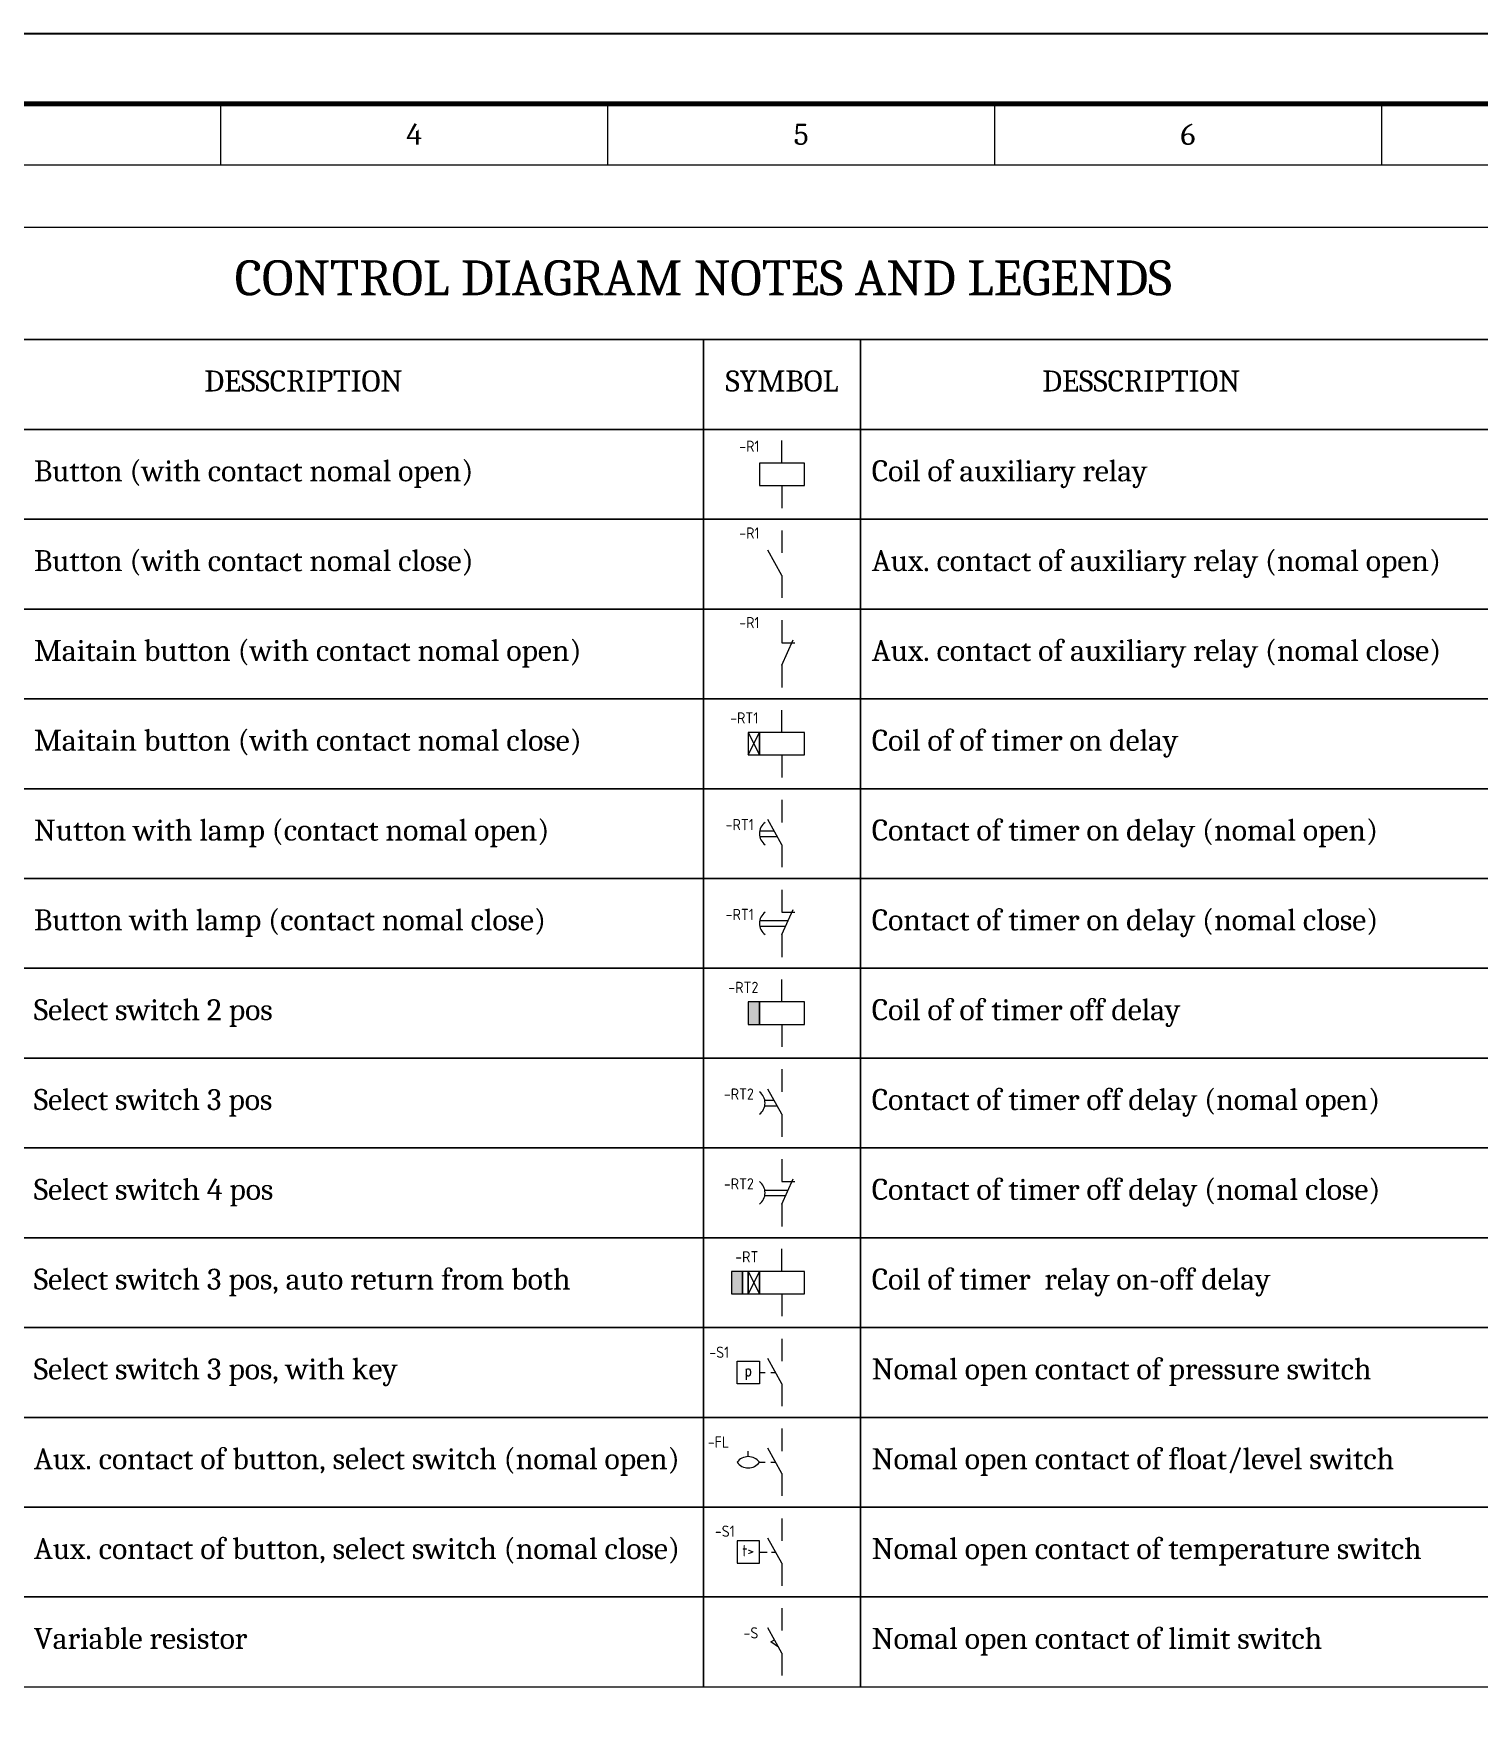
# Model space of a CAD drawing. Header units: millimetres. Extents: x -116965 to 323937, y 291661 to 566926.
# Drawn here: x -72935 to -70053, y 302733 to 306088 of the extents above; entities that cross this region are included whole.
import ezdxf
from ezdxf.enums import TextEntityAlignment as Align

# ---------------------------------------------------------------- set-up
doc = ezdxf.new("R2010")
doc.units = ezdxf.units.MM
doc.layers.get('0').update_dxf_attribs({"lineweight": 18})
for name, color, linetype, lineweight in [('MISC', 7, 'Continuous', 13), ('SYMS', 7, 'Continuous', 13), ('TAGS', 150, 'Continuous', 13)]:
    doc.layers.add(name, color=color, linetype=linetype, lineweight=lineweight)
doc.styles.add('hwBorder', font='Cambria.ttf')
doc.styles.add('hwTech', font='Cambria.ttf')
doc.styles.add('PIN', font='simplex', dxfattribs={"width": 0.75})
doc.styles.add('WD_IEC', font='ISOCP2.shx', dxfattribs={"width": 0.9})

# ---------------------------------------------------------------- blocks, each defined once
blk = doc.blocks.new('*U1980')
at = {"color": 5}
for p, q in [((92.7, 198.62), (92.7, 194.28)), ((120.27, 198.62), (120.27, 194.28)), ((147.84, 198.62), (147.84, 194.28)), ((175.41, 198.62), (175.41, 194.28))]:
    blk.add_line(p, q, dxfattribs=at)
at = {"color": 5, "const_width": 0.35}
blk.add_lwpolyline([(10, 198.62), (285.68, 198.62), (285.68, 5), (10, 5)], close=True, dxfattribs=at)
at = {"color": 5}
blk.add_lwpolyline([(14.34, 194.28), (281.34, 194.28), (281.34, 9.34), (14.34, 9.34)], close=True, dxfattribs=at)
at = {"layer": 'Defpoints', "color": 4}
blk.add_lwpolyline([(0, 203.62), (290.68, 203.62), (290.68, 0), (0, 0)], close=True, dxfattribs=at)
at = {"color": 253, "style": 'hwBorder'}
for s, p in [('4', (106.49, 196.45)), ('5', (134.06, 196.45)), ('6', (161.62, 196.45))]:
    blk.add_text(s, height=1.5, dxfattribs=at).set_placement(p, align=Align.MIDDLE_CENTER)
at = {"color": 6, "style": 'hwBorder', "flags": 8}
for tag, p in [("DWG'SNAME", (266.34, 59)), ("DWG'SCODE2", (266.34, 51.05))]:
    blk.add_attdef(tag, text='', height=1.5, dxfattribs=at).set_placement(p, align=Align.MIDDLE_CENTER)
at = {"color": 253, "style": 'hwBorder', "flags": 8}
for tag, p in [('REV_MODIFY0', (264.34, 44.1)), ('REV_DATE0', (277.34, 44.1)), ('REV_0', (253.34, 43.79)), ('REV_1', (253.34, 40.48)), ('REV_MODIFY1', (264.34, 40.79)), ('REV_DATE1', (277.34, 40.79)), ('REV_2', (253.34, 37.17)), ('REV_MODIFY2', (264.34, 37.48)), ('REV_DATE2', (277.34, 37.48)), ('REV_3', (253.34, 33.86)), ('REV_MODIFY3', (264.34, 34.17)), ('REV_DATE3', (277.34, 34.17)), ('REV_MODIFY4', (264.34, 30.86)), ('REV_DATE4', (277.34, 30.86)), ('REV_4', (253.34, 30.55))]:
    blk.add_attdef(tag, text='', height=1, dxfattribs=at).set_placement(p, align=Align.MIDDLE_CENTER)
at = {"color": 6, "style": 'hwBorder', "flags": 8}
for tag, p in [('TOLERANCE', (261.54, 27.22)), ('PAGE', (259.34, 15.3))]:
    blk.add_attdef(tag, text='', height=1.5, dxfattribs=at).set_placement(p, align=Align.MIDDLE_LEFT)
blk = doc.blocks.new('VCR1')
for p, q in [((0, 2.5), (0, 7.5)), ((0, -2.5), (0, -7.5))]:
    blk.add_line(p, q)
blk.add_lwpolyline([(-5, 2.5), (-5, -2.5), (5, -2.5), (5, 2.5)], close=True)
at = {"style": 'WD_IEC'}
for tag, p in [('INST', (-5.25, 11.5)), ('TAG1', (-5, 5)), ('LOC', (-5.25, 8)), ('DESC2', (-5, -7.5)), ('DESC3', (-5, -12.5))]:
    blk.add_attdef(tag, text='', height=2.5, dxfattribs=at).set_placement(p, align=Align.RIGHT)
at = {"style": 'WD_IEC', "flags": 1}
for tag, p, height in [('X2TERM01', (0, 7.5), 0.32), ('X4LINK', (-5, 0), 0.32), ('X1LINK', (5, 0), 0.32), ('ASSYCODE', (1, -4), 1), ('X8TERM02', (0, -7.5), 0.32), ('FAMILY', (1, -5.5), 1), ('CATDESC', (1, -7), 1)]:
    blk.add_attdef(tag, p, '', height=height, dxfattribs=at)
at = {"style": 'WD_IEC'}
for tag, height, p in [('TERM01', 2, (-1, 7.5)), ('DESC1', 2.5, (5, -6.62))]:
    blk.add_attdef(tag, text='', height=height, rotation=90, dxfattribs=at).set_placement(p, align=Align.RIGHT)
at = {"style": 'WD_IEC', "flags": 9}
for tag, p in [('MFG', (-6, 1)), ('CAT', (-6, -1.5))]:
    blk.add_attdef(tag, text='', height=1.5, dxfattribs=at).set_placement(p, align=Align.RIGHT)
at = {"style": 'WD_IEC'}
blk.add_attdef('TERM02', (-1, -7.5), '', height=2, rotation=90, dxfattribs=at)
at = {"lineweight": 9, "style": 'WD_IEC'}
for tag, p in [('NO', (-5.5, -16.5)), ('NC', (-5.5, -20))]:
    blk.add_attdef(tag, text='', height=2.5, dxfattribs=at).set_placement(p, align=Align.TOP_RIGHT)
for tag, p in [('XREFNO', (-4, -16.5)), ('XREFNC', (-4, -20))]:
    blk.add_attdef(tag, text='', height=2.5, dxfattribs=at).set_placement(p, align=Align.TOP_LEFT)
blk = doc.blocks.new('VCR21')
for p, q in [((0, 7.5), (0, 2.5)), ((0, -2.5), (-3.12, 3.12)), ((0, -2.5), (0, -7.5))]:
    blk.add_line(p, q)
at = {"style": 'WD_IEC'}
for tag, p in [('INST', (-5, 15)), ('LOC', (-5, 11.25)), ('TAG2', (-5, 7.5)), ('XREF', (-5, 2.5)), ('DESC2', (-5.25, -9.75)), ('DESC3', (-5.25, -12.75))]:
    blk.add_attdef(tag, text='', height=2.5, dxfattribs=at).set_placement(p, align=Align.RIGHT)
at = {"style": 'WD_IEC', "flags": 1}
for tag, p, height in [('X2TERM01', (0, 7.5), 0.32), ('X4LINK', (-2.75, 0), 0.32), ('X1LINK', (-0.5, 0), 0.32), ('CONTACT', (4, -3.5), 1), ('X8TERM02', (0, -7.5), 0.32), ('FAMILY', (4, -5), 1), ('COMMON', (5.25, -4.75), 1)]:
    blk.add_attdef(tag, p, '', height=height, dxfattribs=at)
at = {"style": 'WD_IEC'}
for tag, height, p in [('TERM01', 2, (-1, 7.5)), ('DESC1', 2.5, (5, -4.12))]:
    blk.add_attdef(tag, text='', height=height, rotation=90, dxfattribs=at).set_placement(p, align=Align.RIGHT)
blk.add_attdef('TERM02', (-1, -7.5), '', height=2, rotation=90, dxfattribs=at)
blk = doc.blocks.new('VCR22')
for p, q in [((0, 7.5), (0, 2.5)), ((0, -2.5), (2.5, 3.12)), ((0, 2.5), (2.87, 2.5)), ((0, -2.5), (0, -7.5))]:
    blk.add_line(p, q)
at = {"style": 'WD_IEC'}
for tag, p in [('INST', (-5, 15)), ('LOC', (-5, 11.25)), ('TAG2', (-5, 7.5)), ('XREF', (-5, 2.5)), ('DESC2', (-5.25, -9.75)), ('DESC3', (-5.25, -12.75))]:
    blk.add_attdef(tag, text='', height=2.5, dxfattribs=at).set_placement(p, align=Align.RIGHT)
at = {"style": 'WD_IEC', "flags": 1}
for tag, p, height in [('X2TERM01', (0, 7.5), 0.32), ('X4LINK', (-0.55, 0), 0.32), ('X1LINK', (1.92, 0), 0.32), ('CONTACT', (5, -2.5), 1), ('X8TERM02', (0, -7.5), 0.32), ('COMMON', (5, -5), 1), ('FAMILY', (5, -7.5), 1)]:
    blk.add_attdef(tag, p, '', height=height, dxfattribs=at)
at = {"style": 'WD_IEC'}
for tag, height, p in [('TERM01', 2, (-1, 7.5)), ('DESC1', 2.5, (5, -4.12))]:
    blk.add_attdef(tag, text='', height=height, rotation=90, dxfattribs=at).set_placement(p, align=Align.RIGHT)
blk.add_attdef('TERM02', (-1, -7.5), '', height=2, rotation=90, dxfattribs=at)
blk = doc.blocks.new('VTD1N')
for p, q in [((0, 2.5), (0, 7.5)), ((-7.5, -2.5), (-5, 2.5)), ((-7.5, 2.5), (-5, -2.5)), ((0, -2.5), (0, -7.5))]:
    blk.add_line(p, q)
for points in [[(-7.5, 2.5), (-7.5, -2.5), (-5, -2.5), (-5, 2.5)], [(-5, 2.5), (-5, -2.5), (5, -2.5), (5, 2.5)]]:
    blk.add_lwpolyline(points, close=True)
at = {"style": 'WD_IEC'}
for tag, p in [('INST', (-5.25, 10.5)), ('LOC', (-5.25, 7.5)), ('TAG1', (-5.25, 4.5)), ('DESC2', (-5.25, -9.85)), ('DESC1', (-5.25, -6.85)), ('DESC3', (-5.25, -12.85))]:
    blk.add_attdef(tag, text='', height=2.5, dxfattribs=at).set_placement(p, align=Align.RIGHT)
at = {"style": 'WD_IEC', "flags": 1}
for tag, p, height in [('X2TERM01', (0, 7.5), 0.32), ('X4LINK', (-7.5, 0), 0.32), ('ASSYCODE', (1, -4), 1), ('X8TERM02', (0, -7.5), 0.32), ('FAMILY', (1, -5.5), 1), ('CATDESC', (1, -7), 1)]:
    blk.add_attdef(tag, p, '', height=height, dxfattribs=at)
at = {"style": 'WD_IEC'}
blk.add_attdef('TERM01', text='', height=2, rotation=90, dxfattribs=at).set_placement((-1, 7.5), align=Align.RIGHT)
blk.add_attdef('RATING1', text='', height=2.5, dxfattribs=at).set_placement((6.5, 2.5), align=Align.MIDDLE_LEFT)
at = {"style": 'WD_IEC', "flags": 9}
for tag, p in [('MFG', (-8.5, 1)), ('CAT', (-8.5, -1.5))]:
    blk.add_attdef(tag, text='', height=1.5, dxfattribs=at).set_placement(p, align=Align.RIGHT)
at = {"style": 'WD_IEC'}
blk.add_attdef('TERM02', (-1, -7.5), '', height=2, rotation=90, dxfattribs=at)
at = {"style": 'WD_IEC', "width": 0.9, "flags": 1}
blk.add_attdef('X1LINK', (5, 0), '', height=0.32, dxfattribs=at)
at = {"lineweight": 9, "style": 'WD_IEC'}
for tag, p in [('NO', (-5.5, -16.5)), ('NC', (-5.5, -19.5))]:
    blk.add_attdef(tag, text='', height=2.5, dxfattribs=at).set_placement(p, align=Align.TOP_RIGHT)
for tag, p in [('XREFNO', (-4, -16.5)), ('XREFNC', (-4, -19.5))]:
    blk.add_attdef(tag, text='', height=2.5, dxfattribs=at).set_placement(p, align=Align.TOP_LEFT)
blk = doc.blocks.new('VTD1F')
for p, q in [((0, 2.5), (0, 7.5)), ((0, -2.5), (0, -7.5))]:
    blk.add_line(p, q)
for points in [[(-7.5, 2.5), (-7.5, -2.5), (-5, -2.5), (-5, 2.5)], [(-5, 2.5), (-5, -2.5), (5, -2.5), (5, 2.5)]]:
    blk.add_lwpolyline(points, close=True)
blk.add_solid([(-7.5, 2.5), (-7.5, -2.5), (-5, 2.5), (-5, -2.5)])
at = {"style": 'WD_IEC'}
for tag, p in [('INST', (-5.25, 10.5)), ('LOC', (-5.25, 7.5)), ('TAG1', (-5.25, 4.5)), ('DESC2', (-5.25, -9.85)), ('DESC1', (-5.25, -6.85)), ('DESC3', (-5.25, -12.85))]:
    blk.add_attdef(tag, text='', height=2.5, dxfattribs=at).set_placement(p, align=Align.RIGHT)
at = {"style": 'WD_IEC', "flags": 1}
for tag, p, height in [('X2TERM01', (0, 7.5), 0.32), ('X4LINK', (-7.5, 0), 0.32), ('ASSYCODE', (1, -4), 1), ('X8TERM02', (0, -7.5), 0.32), ('FAMILY', (1, -5.5), 1), ('CATDESC', (1, -7), 1)]:
    blk.add_attdef(tag, p, '', height=height, dxfattribs=at)
at = {"style": 'WD_IEC'}
blk.add_attdef('TERM01', text='', height=2, rotation=90, dxfattribs=at).set_placement((-1, 7.5), align=Align.RIGHT)
blk.add_attdef('RATING1', text='', height=2.5, dxfattribs=at).set_placement((6.5, 2.5), align=Align.MIDDLE_LEFT)
at = {"style": 'WD_IEC', "flags": 9}
for tag, p in [('MFG', (-8.5, 1)), ('CAT', (-8.5, -1.5))]:
    blk.add_attdef(tag, text='', height=1.5, dxfattribs=at).set_placement(p, align=Align.RIGHT)
at = {"style": 'WD_IEC'}
blk.add_attdef('TERM02', (-1, -7.5), '', height=2, rotation=90, dxfattribs=at)
at = {"style": 'WD_IEC', "width": 0.9, "flags": 1}
blk.add_attdef('X1LINK', (5, 0), '', height=0.32, dxfattribs=at)
at = {"lineweight": 9, "style": 'WD_IEC'}
for tag, p in [('NO', (-5.5, -16.5)), ('NC', (-5.5, -19.5))]:
    blk.add_attdef(tag, text='', height=2.5, dxfattribs=at).set_placement(p, align=Align.TOP_RIGHT)
for tag, p in [('XREFNO', (-4, -16.5)), ('XREFNC', (-4, -19.5))]:
    blk.add_attdef(tag, text='', height=2.5, dxfattribs=at).set_placement(p, align=Align.TOP_LEFT)
blk = doc.blocks.new('VCR1OOD')
for p, q in [((0, 2.5), (0, 7.5)), ((-7.5, 2.5), (-5, -2.5)), ((-5, 2.5), (-7.5, -2.5)), ((0, -2.5), (0, -7.5))]:
    blk.add_line(p, q)
for points in [[(-11.25, 2.5), (-11.25, -2.5), (-8.75, -2.5), (-8.75, 2.5)], [(-8.75, 2.5), (-8.75, -2.5), (-7.5, -2.5), (-7.5, 2.5)], [(-7.5, 2.5), (-7.5, -2.5), (-5, -2.5), (-5, 2.5)], [(-5, 2.5), (-5, -2.5), (5, -2.5), (5, 2.5)]]:
    blk.add_lwpolyline(points, close=True)
blk.add_solid([(-11.25, 2.5), (-11.25, -2.5), (-8.75, 2.5), (-8.75, -2.5)])
at = {"style": 'WD_IEC'}
for tag, p in [('INST', (-5.25, 11.5)), ('LOC', (-5.25, 8)), ('TAG1', (-5.25, 4.5)), ('DESC1', (-5.25, -6.85)), ('DESC2', (-5.25, -10.35)), ('DESC3', (-5.25, -13.85))]:
    blk.add_attdef(tag, text='', height=2.5, dxfattribs=at).set_placement(p, align=Align.RIGHT)
at = {"style": 'WD_IEC', "flags": 1}
for tag, p, height in [('X2TERM01', (0, 7.5), 0.32), ('ASSYCODE', (1, -4), 1), ('X8TERM02', (0, -7.5), 0.32), ('FAMILY', (1, -5.5), 1), ('CATDESC', (1, -7), 1), ('WDBLKNAM', (6.84, -6.9), 0.32)]:
    blk.add_attdef(tag, p, '', height=height, dxfattribs=at)
at = {"style": 'WD_IEC'}
blk.add_attdef('TERM01', text='', height=2, rotation=90, dxfattribs=at).set_placement((-1, 7.5), align=Align.RIGHT)
at = {"style": 'WD_IEC', "flags": 9}
for tag, p in [('MFG', (-12.25, 1)), ('CAT', (-12.25, -1.5))]:
    blk.add_attdef(tag, text='', height=1.5, dxfattribs=at).set_placement(p, align=Align.RIGHT)
at = {"style": 'WD_IEC', "width": 0.9, "flags": 1}
for tag, p in [('X4LINK', (-11.25, 0)), ('X1LINK', (5, 0))]:
    blk.add_attdef(tag, p, '', height=0.32, dxfattribs=at)
at = {"style": 'WD_IEC'}
blk.add_attdef('TERM02', (-1, -7.5), '', height=2, rotation=90, dxfattribs=at)
at = {"lineweight": 9, "style": 'WD_IEC'}
for tag, p in [('NO', (-5.5, -16.5)), ('NC', (-5.5, -20))]:
    blk.add_attdef(tag, text='', height=2.5, dxfattribs=at).set_placement(p, align=Align.TOP_RIGHT)
for tag, p in [('XREFNO', (-4, -16.5)), ('XREFNC', (-4, -20))]:
    blk.add_attdef(tag, text='', height=2.5, dxfattribs=at).set_placement(p, align=Align.TOP_LEFT)
blk = doc.blocks.new('VTD21N')
for p, q in [((0, 7.5), (0, 2.5)), ((-4.94, 0.62), (-1.74, 0.62)), ((0, -2.5), (-3.12, 3.12)), ((-4.94, -0.62), (-1.04, -0.62)), ((0, -2.5), (0, -7.5))]:
    blk.add_line(p, q)
blk.add_arc((-1.88, 0), 3.12, 126.8699, 233.1301)
at = {"style": 'WD_IEC'}
for tag, p in [('INST', (-6.25, 7.75)), ('LOC', (-6.25, 4.25)), ('TAG2', (-6.25, 0.75)), ('XREF', (-6.25, -3.75)), ('DESC1', (-5.25, -7.6)), ('DESC2', (-5.25, -11.1)), ('DESC3', (-5.25, -14.6))]:
    blk.add_attdef(tag, text='', height=2.5, dxfattribs=at).set_placement(p, align=Align.RIGHT)
at = {"style": 'WD_IEC', "flags": 1}
for tag, p, height in [('X2TERM01', (0, 7.5), 0.32), ('X4LINK', (-5.75, 0), 0.32), ('X1LINK', (-0.5, 0), 0.32), ('X8TERM02', (0, -7.5), 0.32), ('CONTACT', (4, -4.75), 1), ('FAMILY', (4, -6.25), 1), ('COMMON', (5.25, -6), 1)]:
    blk.add_attdef(tag, p, '', height=height, dxfattribs=at)
at = {"style": 'WD_IEC'}
blk.add_attdef('TERM01', text='', height=2, rotation=90, dxfattribs=at).set_placement((-1, 7.5), align=Align.RIGHT)
blk.add_attdef('TERM02', (-1, -7.5), '', height=2, rotation=90, dxfattribs=at)
blk = doc.blocks.new('VTD22N')
for p, q in [((0, 7.5), (0, 2.5)), ((-4.94, 0.62), (1.39, 0.62)), ((0, -2.5), (2.5, 3.12)), ((0, 2.5), (2.87, 2.5)), ((-4.94, -0.62), (0.83, -0.62)), ((0, -2.5), (0, -7.5))]:
    blk.add_line(p, q)
blk.add_arc((-1.88, 0), 3.12, 126.8699, 233.1301)
at = {"style": 'WD_IEC'}
for tag, p in [('INST', (-6.25, 7.75)), ('LOC', (-6.25, 4.25)), ('TAG2', (-6.25, 0.75)), ('XREF', (-6.25, -3.75)), ('DESC1', (-5.25, -7.6)), ('DESC2', (-5.25, -11.1)), ('DESC3', (-5.25, -14.6))]:
    blk.add_attdef(tag, text='', height=2.5, dxfattribs=at).set_placement(p, align=Align.RIGHT)
at = {"style": 'WD_IEC', "flags": 1}
for tag, p, height in [('X2TERM01', (0, 7.5), 0.32), ('X4LINK', (-5.75, 0), 0.32), ('X1LINK', (1.11, 0), 0.32), ('X8TERM02', (0, -7.5), 0.32), ('CONTACT', (4, -4.75), 1), ('FAMILY', (4, -6.25), 1), ('COMMON', (5.25, -6), 1)]:
    blk.add_attdef(tag, p, '', height=height, dxfattribs=at)
at = {"style": 'WD_IEC'}
blk.add_attdef('TERM01', text='', height=2, rotation=90, dxfattribs=at).set_placement((-1, 7.5), align=Align.RIGHT)
blk.add_attdef('TERM02', (-1, -7.5), '', height=2, rotation=90, dxfattribs=at)
blk = doc.blocks.new('VTD21F')
for p, q in [((0, 7.5), (0, 2.5)), ((-3.81, 0.62), (-1.74, 0.62)), ((0, -2.5), (-3.12, 3.12)), ((-3.81, -0.62), (-1.04, -0.62)), ((0, -2.5), (0, -7.5))]:
    blk.add_line(p, q)
blk.add_arc((-6.88, 0), 3.12, 306.8699, 53.1301)
at = {"style": 'WD_IEC'}
for tag, p in [('INST', (-6.25, 7.75)), ('LOC', (-6.25, 4.25)), ('TAG2', (-6.25, 0.75)), ('XREF', (-6.25, -3.75)), ('DESC1', (-5.25, -7.6)), ('DESC2', (-5.25, -11.1)), ('DESC3', (-5.25, -14.6))]:
    blk.add_attdef(tag, text='', height=2.5, dxfattribs=at).set_placement(p, align=Align.RIGHT)
at = {"style": 'WD_IEC', "flags": 1}
for tag, p, height in [('X2TERM01', (0, 7.5), 0.32), ('X4LINK', (-4.5, 0), 0.32), ('X1LINK', (-0.5, 0), 0.32), ('X8TERM02', (0, -7.5), 0.32), ('CONTACT', (4, -4.75), 1), ('FAMILY', (4, -6.25), 1), ('COMMON', (5.25, -6), 1)]:
    blk.add_attdef(tag, p, '', height=height, dxfattribs=at)
at = {"style": 'WD_IEC'}
blk.add_attdef('TERM01', text='', height=2, rotation=90, dxfattribs=at).set_placement((-1, 7.5), align=Align.RIGHT)
blk.add_attdef('TERM02', (-1, -7.5), '', height=2, rotation=90, dxfattribs=at)
blk = doc.blocks.new('VTD22F')
for p, q in [((0, 7.5), (0, 2.5)), ((-3.81, 0.62), (1.39, 0.62)), ((0, -2.5), (2.5, 3.12)), ((0, 2.5), (2.87, 2.5)), ((-3.81, -0.62), (0.83, -0.62)), ((0, -2.5), (0, -7.5))]:
    blk.add_line(p, q)
blk.add_arc((-6.88, 0), 3.12, 306.8699, 53.1301)
at = {"style": 'WD_IEC'}
for tag, p in [('INST', (-6.25, 7.75)), ('LOC', (-6.25, 4.25)), ('TAG2', (-6.25, 0.75)), ('XREF', (-6.25, -3.75)), ('DESC1', (-5.25, -7.6)), ('DESC2', (-5.25, -11.1)), ('DESC3', (-5.25, -14.6))]:
    blk.add_attdef(tag, text='', height=2.5, dxfattribs=at).set_placement(p, align=Align.RIGHT)
at = {"style": 'WD_IEC', "flags": 1}
for tag, p, height in [('X2TERM01', (0, 7.5), 0.32), ('X4LINK', (-4.5, 0), 0.32), ('X1LINK', (1.11, 0), 0.32), ('X8TERM02', (0, -7.5), 0.32), ('CONTACT', (4, -4.75), 1), ('FAMILY', (4, -6.25), 1), ('COMMON', (5.25, -6), 1)]:
    blk.add_attdef(tag, p, '', height=height, dxfattribs=at)
at = {"style": 'WD_IEC'}
blk.add_attdef('TERM01', text='', height=2, rotation=90, dxfattribs=at).set_placement((-1, 7.5), align=Align.RIGHT)
blk.add_attdef('TERM02', (-1, -7.5), '', height=2, rotation=90, dxfattribs=at)
blk = doc.blocks.new('VPS11')
for p, q in [((0, 7.5), (0, 2.5)), ((-5, 0), (-3.75, 0)), ((0, -2.5), (-3.12, 3.12)), ((-2.5, 0), (-1.39, 0)), ((0, -2.5), (0, -7.5))]:
    blk.add_line(p, q)
blk.add_lwpolyline([(-5, 2.5), (-5, -2.5), (-10, -2.5), (-10, 2.5)], close=True)
at = {"style": 'PIN', "width": 0.75}
blk.add_text('p', height=2.5, dxfattribs=at).set_placement((-7.5, 0), align=Align.MIDDLE)
at = {"style": 'WD_IEC'}
for tag, p in [('INST', (-11.75, 10.25)), ('LOC', (-11.75, 6.75)), ('TAG1', (-11.75, 3.25)), ('RATING1', (-11.75, -1.35)), ('DESC1', (-11.75, -9.85)), ('DESC2', (-11.75, -13.35)), ('DESC3', (-11.75, -16.85))]:
    blk.add_attdef(tag, text='', height=2.5, dxfattribs=at).set_placement(p, align=Align.RIGHT)
at = {"style": 'WD_IEC', "flags": 1}
for tag, p, height in [('X2TERM01', (0, 7.5), 0.32), ('MFG', (2.75, 6.5), 1.5), ('CAT', (2.75, 4), 1.5), ('X1LINK', (0, 0), 0.32), ('ASSYCODE', (1, -4), 1), ('CONTACT', (1, -2.5), 1), ('COMMON', (2.25, -3.75), 1), ('X8TERM02', (0, -7.5), 0.32), ('FAMILY', (1, -5.5), 1), ('CATDESC', (1, -7), 1)]:
    blk.add_attdef(tag, p, '', height=height, dxfattribs=at)
at = {"style": 'WD_IEC'}
blk.add_attdef('TERM01', text='', height=2, rotation=90, dxfattribs=at).set_placement((-1, 7.5), align=Align.RIGHT)
blk.add_attdef('TERM02', (-1, -7.5), '', height=2, rotation=90, dxfattribs=at)
at = {"lineweight": 15, "style": 'WD_IEC'}
for tag, p in [('XREF', (-11.75, -6)), ('WDTAGALT', (-11.25, -20.13))]:
    blk.add_attdef(tag, text='', height=2.5, dxfattribs=at).set_placement(p, align=Align.RIGHT)
blk = doc.blocks.new('VTS11S18')
for p, q in [((0, 7.5), (0, 2.5)), ((-5, 2.5), (-10, 2.5)), ((-10, 2.5), (-10, -2.5)), ((-5, -2.5), (-5, 2.5)), ((-5, 0), (-3.31, 0)), ((0, -2.5), (-3.12, 3.12)), ((-2.31, 0), (-1.39, 0)), ((-10, -2.5), (-5, -2.5)), ((0, -2.5), (0, -7.5))]:
    blk.add_line(p, q)
at = {"style": 'WD_IEC'}
for tag, p in [('INST', (-10.51, 9.4)), ('LOC', (-10.51, 6.4)), ('TAG1', (-10.51, 3.4)), ('DESC1', (-10.51, -9.72)), ('DESC2', (-10.51, -12.72)), ('DESC3', (-10.51, -15.72))]:
    blk.add_attdef(tag, text='', height=2.5, dxfattribs=at).set_placement(p, align=Align.RIGHT)
at = {"style": 'WD_IEC', "flags": 1}
for tag, p, height in [('X2TERM01', (0, 7.5), 0.32), ('CONTACT', (0.75, 3.89), 1), ('MFG', (-14.45, -0.03), 1.5), ('X1LINK', (0, 0), 0.32), ('COMMON', (2, 2.64), 1), ('CAT', (-14.45, -2.61), 1.5), ('ASSYCODE', (1, -3.5), 1), ('X8TERM02', (0, -7.5), 0.32), ('FAMILY', (1, -5), 1), ('CATDESC', (1, -6.5), 1)]:
    blk.add_attdef(tag, p, '', height=height, dxfattribs=at)
at = {"style": 'WD_IEC'}
blk.add_attdef('TERM01', text='', height=2, rotation=90, dxfattribs=at).set_placement((-1, 7.5), align=Align.RIGHT)
blk.add_attdef('T>', text='', height=2.5, dxfattribs=at).set_placement((-7.5, -0.94), align=Align.CENTER)
blk.add_attdef('TERM02', (-1.1, -7.8), '', height=2, rotation=90, dxfattribs=at)
at = {"lineweight": 15, "style": 'WD_IEC'}
for tag, p in [('XREF', (-10.51, -6.72)), ('WDTAGALT', (-10.51, -18.72))]:
    blk.add_attdef(tag, text='', height=2.5, dxfattribs=at).set_placement(p, align=Align.RIGHT)
blk = doc.blocks.new('VLS11')
for p, q in [((0, 7.5), (0, 2.5)), ((0, -2.5), (-3.12, 3.12)), ((-2.5, 0), (-1.65, 0.47)), ((-0.74, -1.18), (-2.5, 0)), ((0, -2.5), (0, -7.5))]:
    blk.add_line(p, q)
at = {"style": 'WD_IEC'}
for tag, p in [('INST', (-5.25, 6.75)), ('LOC', (-5.25, 3.75)), ('TAG1', (-5.25, 0.75)), ('XREF', (-5.25, -3.75)), ('DESC2', (-5.25, -9.75)), ('DESC1', (-5.25, -6.75)), ('DESC3', (-5.25, -12.75))]:
    blk.add_attdef(tag, text='', height=2.5, dxfattribs=at).set_placement(p, align=Align.RIGHT)
at = {"style": 'WD_IEC', "flags": 1}
for tag, p, height in [('X2TERM01', (0, 7.5), 0.32), ('MFG', (2.75, 6.5), 1.5), ('CAT', (2.75, 4), 1.5), ('X4LINK', (-3.42, 0), 0.32), ('X1LINK', (0, 0), 0.32), ('ASSYCODE', (1, -4), 1), ('CONTACT', (1, -2.5), 1), ('COMMON', (2.25, -3.75), 1), ('X8TERM02', (0, -7.5), 0.32), ('FAMILY', (1, -5.5), 1), ('CATDESC', (1, -7), 1)]:
    blk.add_attdef(tag, p, '', height=height, dxfattribs=at)
at = {"style": 'WD_IEC'}
blk.add_attdef('TERM01', text='', height=2, rotation=90, dxfattribs=at).set_placement((-1, 7.5), align=Align.RIGHT)
blk.add_attdef('TERM02', (-1, -7.5), '', height=2, rotation=90, dxfattribs=at)
at = {"lineweight": 15, "style": 'WD_IEC'}
blk.add_attdef('WDTAGALT', text='', height=2.5, dxfattribs=at).set_placement((-5.25, -15.75), align=Align.RIGHT)
blk = doc.blocks.new('VFL11')
for p, q in [((0, 7.5), (0, 2.5)), ((-7.5, 1.25), (-7.5, 2.5)), ((-5, 0), (-3.75, 0)), ((0, -2.5), (-3.125, 3.125)), ((-2.5, 0), (-1.389, 0)), ((0, -2.5), (0, -7.5))]:
    blk.add_line(p, q)
for centre, start, end in [((-7.5, -1.875), 36.8699, 143.1301), ((-7.5, 1.875), 216.8699, 323.1301)]:
    blk.add_arc(centre, 3.125, start, end)
at = {"style": 'WD_IEC'}
for tag, p in [('INST', (-11.75, 10.25)), ('LOC', (-11.75, 6.75)), ('TAG1', (-11.75, 3.25)), ('RATING1', (-11.75, -1.35)), ('DESC1', (-11.75, -9.85)), ('DESC2', (-11.75, -13.35)), ('DESC3', (-11.75, -16.85))]:
    blk.add_attdef(tag, text='', height=2.5, dxfattribs=at).set_placement(p, align=Align.RIGHT)
at = {"style": 'WD_IEC', "flags": 1}
for tag, p, height in [('X2TERM01', (0, 7.5), 0.32), ('MFG', (2.75, 6.5), 1.5), ('CAT', (2.75, 4), 1.5), ('X1LINK', (0, 0), 0.32), ('ASSYCODE', (1, -4), 1), ('CONTACT', (1, -2.5), 1), ('COMMON', (2.25, -3.75), 1), ('X8TERM02', (0, -7.5), 0.32), ('FAMILY', (1, -5.5), 1), ('CATDESC', (1, -7), 1)]:
    blk.add_attdef(tag, p, '', height=height, dxfattribs=at)
at = {"style": 'WD_IEC'}
blk.add_attdef('TERM01', text='', height=2, rotation=90, dxfattribs=at).set_placement((-1, 7.5), align=Align.RIGHT)
blk.add_attdef('TERM02', (-1, -7.5), '', height=2, rotation=90, dxfattribs=at)
at = {"lineweight": 15, "style": 'WD_IEC'}
for tag, p in [('XREF', (-11.75, -6)), ('WDTAGALT', (-11.5, -20.5))]:
    blk.add_attdef(tag, text='', height=2.5, dxfattribs=at).set_placement(p, align=Align.RIGHT)

msp = doc.modelspace()

# ---------------------------------------------------------------- linework, layer by layer
msp.add_line((-68354.170109, 305477.648952), (-74466.570109, 305477.648952))
at = {"color": 0}
for points in [[(-74466.570109, 305477.648952), (-68354.170109, 305477.648952), (-68354.170109, 305701.648952), (-74466.570109, 305701.648952)], [(-72957.370109, 305298.448952), (-71599.370109, 305298.448952), (-71599.370109, 305477.648952), (-72957.370109, 305477.648952)], [(-71599.370109, 305298.448952), (-71285.770109, 305298.448952), (-71285.770109, 305477.648952), (-71599.370109, 305477.648952)], [(-71285.770109, 305298.448952), (-69857.770109, 305298.448952), (-69857.770109, 305477.648952), (-71285.770109, 305477.648952)], [(-72957.370109, 305119.248952), (-71599.370109, 305119.248952), (-71599.370109, 305298.448952), (-72957.370109, 305298.448952)], [(-71599.370109, 305119.248952), (-71285.770109, 305119.248952), (-71285.770109, 305298.448952), (-71599.370109, 305298.448952)], [(-71285.770109, 305119.248952), (-69857.770109, 305119.248952), (-69857.770109, 305298.448952), (-71285.770109, 305298.448952)], [(-72957.370109, 304940.048952), (-71599.370109, 304940.048952), (-71599.370109, 305119.248952), (-72957.370109, 305119.248952)], [(-71599.370109, 304940.048952), (-71285.770109, 304940.048952), (-71285.770109, 305119.248952), (-71599.370109, 305119.248952)], [(-71285.770109, 304940.048952), (-69857.770109, 304940.048952), (-69857.770109, 305119.248952), (-71285.770109, 305119.248952)], [(-72957.370109, 304760.848952), (-71599.370109, 304760.848952), (-71599.370109, 304940.048952), (-72957.370109, 304940.048952)], [(-71599.370109, 304760.848952), (-71285.770109, 304760.848952), (-71285.770109, 304940.048952), (-71599.370109, 304940.048952)], [(-71285.770109, 304760.848952), (-69857.770109, 304760.848952), (-69857.770109, 304940.048952), (-71285.770109, 304940.048952)], [(-72957.370109, 304581.648952), (-71599.370109, 304581.648952), (-71599.370109, 304760.848952), (-72957.370109, 304760.848952)], [(-71599.370109, 304581.648952), (-71285.770109, 304581.648952), (-71285.770109, 304760.848952), (-71599.370109, 304760.848952)], [(-71285.770109, 304581.648952), (-69857.770109, 304581.648952), (-69857.770109, 304760.848952), (-71285.770109, 304760.848952)], [(-72957.370109, 304402.448952), (-71599.370109, 304402.448952), (-71599.370109, 304581.648952), (-72957.370109, 304581.648952)], [(-71599.370109, 304402.448952), (-71285.770109, 304402.448952), (-71285.770109, 304581.648952), (-71599.370109, 304581.648952)], [(-71285.770109, 304402.448952), (-69857.770109, 304402.448952), (-69857.770109, 304581.648952), (-71285.770109, 304581.648952)], [(-72957.370109, 304223.248952), (-71599.370109, 304223.248952), (-71599.370109, 304402.448952), (-72957.370109, 304402.448952)], [(-71599.370109, 304223.248952), (-71285.770109, 304223.248952), (-71285.770109, 304402.448952), (-71599.370109, 304402.448952)], [(-71285.770109, 304223.248952), (-69857.770109, 304223.248952), (-69857.770109, 304402.448952), (-71285.770109, 304402.448952)], [(-72957.370109, 304044.048952), (-71599.370109, 304044.048952), (-71599.370109, 304223.248952), (-72957.370109, 304223.248952)], [(-71599.370109, 304044.048952), (-71285.770109, 304044.048952), (-71285.770109, 304223.248952), (-71599.370109, 304223.248952)], [(-71285.770109, 304044.048952), (-69857.770109, 304044.048952), (-69857.770109, 304223.248952), (-71285.770109, 304223.248952)], [(-72957.370109, 303864.848952), (-71599.370109, 303864.848952), (-71599.370109, 304044.048952), (-72957.370109, 304044.048952)], [(-71599.370109, 303864.848952), (-71285.770109, 303864.848952), (-71285.770109, 304044.048952), (-71599.370109, 304044.048952)], [(-71285.770109, 303864.848952), (-69857.770109, 303864.848952), (-69857.770109, 304044.048952), (-71285.770109, 304044.048952)], [(-72957.370109, 303685.648952), (-71599.370109, 303685.648952), (-71599.370109, 303864.848952), (-72957.370109, 303864.848952)], [(-71599.370109, 303685.648952), (-71285.770109, 303685.648952), (-71285.770109, 303864.848952), (-71599.370109, 303864.848952)], [(-71285.770109, 303685.648952), (-69857.770109, 303685.648952), (-69857.770109, 303864.848952), (-71285.770109, 303864.848952)], [(-72957.370109, 303506.448952), (-71599.370109, 303506.448952), (-71599.370109, 303685.648952), (-72957.370109, 303685.648952)], [(-71599.370109, 303506.448952), (-71285.770109, 303506.448952), (-71285.770109, 303685.648952), (-71599.370109, 303685.648952)], [(-71285.770109, 303506.448952), (-69857.770109, 303506.448952), (-69857.770109, 303685.648952), (-71285.770109, 303685.648952)], [(-72957.370109, 303327.248952), (-71599.370109, 303327.248952), (-71599.370109, 303506.448952), (-72957.370109, 303506.448952)], [(-71599.370109, 303327.248952), (-71285.770109, 303327.248952), (-71285.770109, 303506.448952), (-71599.370109, 303506.448952)], [(-71285.770109, 303327.248952), (-69857.770109, 303327.248952), (-69857.770109, 303506.448952), (-71285.770109, 303506.448952)], [(-72957.370109, 303148.048952), (-71599.370109, 303148.048952), (-71599.370109, 303327.248952), (-72957.370109, 303327.248952)], [(-71599.370109, 303148.048952), (-71285.770109, 303148.048952), (-71285.770109, 303327.248952), (-71599.370109, 303327.248952)], [(-71285.770109, 303148.048952), (-69857.770109, 303148.048952), (-69857.770109, 303327.248952), (-71285.770109, 303327.248952)], [(-72957.370109, 302968.848952), (-71599.370109, 302968.848952), (-71599.370109, 303148.048952), (-72957.370109, 303148.048952)], [(-71599.370109, 302968.848952), (-71285.770109, 302968.848952), (-71285.770109, 303148.048952), (-71599.370109, 303148.048952)], [(-71285.770109, 302968.848952), (-69857.770109, 302968.848952), (-69857.770109, 303148.048952), (-71285.770109, 303148.048952)], [(-72957.370109, 302789.648952), (-71599.370109, 302789.648952), (-71599.370109, 302968.848952), (-72957.370109, 302968.848952)], [(-71599.370109, 302789.648952), (-71285.770109, 302789.648952), (-71285.770109, 302968.848952), (-71599.370109, 302968.848952)], [(-71285.770109, 302789.648952), (-69857.770109, 302789.648952), (-69857.770109, 302968.848952), (-71285.770109, 302968.848952)]]:
    msp.add_lwpolyline(points, close=True, dxfattribs=at)

# ---------------------------------------------------------------- block references
at = {"ltscale": 5, "xscale": 28, "yscale": 28, "zscale": 28}
msp.add_blockref('*U1980', (-75157.982352, 300386.757971), dxfattribs=at)
at = {"layer": 'SYMS', "ltscale": 5}
ref = msp.add_blockref('VCR1', (-71442.570109, 305208.848952), dxfattribs=dict(at, xscale=8.959999999999999, yscale=8.959999999999999, zscale=8.959999999999999))
ref.add_attrib('TAG1', '-R1', dxfattribs={"layer": 'TAGS', "height": 22.4, "style": 'WD_IEC'}).set_placement((-71487.370109, 305253.648952), align=Align.RIGHT)
ref = msp.add_blockref('VCR21', (-71442.570109, 305029.648952), dxfattribs=dict(at, xscale=8.959999999999999, yscale=8.959999999999999, zscale=8.959999999999999))
ref.add_attrib('TAG2', '-R1', dxfattribs={"layer": 'TAGS', "height": 22.4, "style": 'WD_IEC'}).set_placement((-71487.370109, 305080.566583), align=Align.RIGHT)
ref = msp.add_blockref('VCR22', (-71442.570109, 304850.448952), dxfattribs=dict(at, xscale=8.959999999999999, yscale=8.959999999999999, zscale=8.959999999999999))
ref.add_attrib('TAG2', '-R1', dxfattribs={"layer": 'TAGS', "height": 22.4, "style": 'WD_IEC'}).set_placement((-71487.370109, 304901.868396), align=Align.RIGHT)
ref = msp.add_blockref('VTD1N', (-71442.570109, 304671.248952), dxfattribs=dict(at, xscale=8.959999999999999, yscale=8.959999999999999, zscale=8.959999999999999))
ref.add_attrib('TAG1', '-RT1', dxfattribs={"layer": 'TAGS', "height": 22.4, "style": 'WD_IEC'}).set_placement((-71489.610109, 304711.568952), align=Align.RIGHT)
ref = msp.add_blockref('VTD21N', (-71442.570109, 304492.048952), dxfattribs=dict(at, xscale=8.959999999999999, yscale=8.959999999999999, zscale=8.959999999999999))
ref.add_attrib('TAG2', '-RT1', dxfattribs={"layer": 'TAGS', "height": 22.4, "style": 'WD_IEC'}).set_placement((-71498.570109, 304498.768952), align=Align.RIGHT)
ref = msp.add_blockref('VTD22N', (-71442.570109, 304312.848952), dxfattribs=dict(at, xscale=8.959999999999999, yscale=8.959999999999999, zscale=8.959999999999999))
ref.add_attrib('TAG2', '-RT1', dxfattribs={"layer": 'TAGS', "height": 22.4, "style": 'WD_IEC'}).set_placement((-71498.570109, 304319.568952), align=Align.RIGHT)
ref = msp.add_blockref('VTD1F', (-71442.570109, 304133.648952), dxfattribs=dict(at, xscale=8.959999999999999, yscale=8.959999999999999, zscale=8.959999999999999))
ref.add_attrib('TAG1', '-RT2', dxfattribs={"layer": 'TAGS', "height": 22.4, "style": 'WD_IEC'}).set_placement((-71489.610109, 304173.968952), align=Align.RIGHT)
ref = msp.add_blockref('VTD21F', (-71442.570109, 303954.448952), dxfattribs=dict(at, xscale=8.959999999999999, yscale=8.959999999999999, zscale=8.959999999999999))
ref.add_attrib('TAG2', '-RT2', dxfattribs={"layer": 'TAGS', "height": 22.4, "style": 'WD_IEC'}).set_placement((-71498.570109, 303961.168952), align=Align.RIGHT)
ref = msp.add_blockref('VTD22F', (-71442.570109, 303775.248952), dxfattribs=dict(at, xscale=8.959999999999999, yscale=8.959999999999999, zscale=8.959999999999999))
ref.add_attrib('TAG2', '-RT2', dxfattribs={"layer": 'TAGS', "height": 22.4, "style": 'WD_IEC'}).set_placement((-71498.570109, 303781.968952), align=Align.RIGHT)
ref = msp.add_blockref('VCR1OOD', (-71442.570109, 303596.048952), dxfattribs=dict(at, xscale=8.959999999999999, yscale=8.959999999999999, zscale=8.959999999999999))
ref.add_attrib('TAG1', '-RT', dxfattribs={"layer": 'TAGS', "height": 22.4, "style": 'WD_IEC'}).set_placement((-71489.610109, 303636.368952), align=Align.RIGHT)
ref = msp.add_blockref('VPS11', (-71442.570109, 303416.848952), dxfattribs=dict(at, xscale=8.959999999999999, yscale=8.959999999999999, zscale=8.959999999999999))
ref.add_attrib('TAG1', '-S1', dxfattribs={"layer": 'TAGS', "height": 22.4, "style": 'WD_IEC'}).set_placement((-71547.850109, 303445.968952), align=Align.RIGHT)
ref = msp.add_blockref('VFL11', (-71442.570109, 303237.648952), dxfattribs=dict(at, xscale=8.959999999999999, yscale=8.959999999999999, zscale=8.959999999999999))
ref.add_attrib('TAG1', '-FL', dxfattribs={"layer": 'TAGS', "height": 22.4, "style": 'WD_IEC'}).set_placement((-71547.850109, 303266.768952), align=Align.RIGHT)
ref = msp.add_blockref('VTS11S18', (-71442.570109, 303058.448952), dxfattribs=dict(at, xscale=8.959999999999999, yscale=8.959999999999999, zscale=8.959999999999999))
ref.add_attrib('TAG1', '-S1', dxfattribs={"layer": 'TAGS', "height": 22.4, "style": 'WD_IEC'}).set_placement((-71536.734299, 303088.886139), align=Align.RIGHT)
ref.add_attrib('T>', 't>', dxfattribs={"layer": 'MISC', "height": 22.4, "style": 'WD_IEC'}).set_placement((-71509.770107, 303049.98305), align=Align.CENTER)
ref = msp.add_blockref('VLS11', (-71442.570109, 302879.248952), dxfattribs=dict(at, xscale=8.959999999999999, yscale=8.959999999999999, zscale=8.959999999999999))
ref.add_attrib('TAG1', '-S', dxfattribs={"layer": 'TAGS', "height": 22.4, "style": 'WD_IEC'}).set_placement((-71489.610109, 302885.968952), align=Align.RIGHT)

# ---------------------------------------------------------------- texts
at = {"color": 3, "style": 'hwTech'}
for s, height, p in [('CONTROL DIAGRAM NOTES AND LEGENDS', 70, (-71599.370109, 305600.848952)), ('DESSCRIPTION', 42, (-72397.370109, 305395.048952)), ('SYMBOL', 42, (-71442.570109, 305395.048952)), ('DESSCRIPTION', 42, (-70725.770109, 305395.048952))]:
    msp.add_text(s, height=height, dxfattribs=at).set_placement(p, align=Align.MIDDLE_CENTER)
at = {"color": 0, "style": 'hwTech'}
for s, p in [('Button (with contact nomal open)', (-72934.970109, 305215.848952)), ('Coil of auxiliary relay', (-71263.370109, 305215.848952)), ('Button (with contact nomal close)', (-72934.970109, 305036.648952)), ('Aux. contact of auxiliary relay (nomal open)', (-71263.370109, 305036.648952)), ('Maitain button (with contact nomal open)', (-72934.970109, 304857.448952)), ('Aux. contact of auxiliary relay (nomal close)', (-71263.370109, 304857.448952)), ('Maitain button (with contact nomal close)', (-72934.970109, 304678.248952)), ('Coil of of timer on delay', (-71263.370109, 304678.248952)), ('Nutton with lamp (contact nomal open)', (-72934.970109, 304499.048952)), ('Contact of timer on delay (nomal open)', (-71263.370109, 304499.048952)), ('Button with lamp (contact nomal close)', (-72934.970109, 304319.848952)), ('Contact of timer on delay (nomal close)', (-71263.370109, 304319.848952)), ('Select switch 2 pos', (-72934.970109, 304140.648952)), ('Coil of of timer off delay', (-71263.370109, 304140.648952)), ('Select switch 3 pos', (-72934.970109, 303961.448952)), ('Contact of timer off delay (nomal open)', (-71263.370109, 303961.448952)), ('Select switch 4 pos', (-72934.970109, 303782.248952)), ('Contact of timer off delay (nomal close)', (-71263.370109, 303782.248952)), ('Select switch 3 pos, auto return from both', (-72934.970109, 303603.048952)), ('Coil of timer  relay on-off delay', (-71263.370109, 303603.048952)), ('Select switch 3 pos, with key', (-72934.970109, 303423.848952)), ('Nomal open contact of pressure switch', (-71263.370109, 303423.848952)), ('Aux. contact of button, select switch (nomal open)', (-72934.970109, 303244.648952)), ('Nomal open contact of float/level switch', (-71263.370109, 303244.648952)), ('Aux. contact of button, select switch (nomal close)', (-72934.970109, 303065.448952)), ('Nomal open contact of temperature switch', (-71263.370109, 303065.448952)), ('Variable resistor', (-72934.970109, 302886.248952)), ('Nomal open contact of limit switch', (-71263.370109, 302886.248952))]:
    msp.add_text(s, height=42, dxfattribs=at).set_placement(p, align=Align.MIDDLE_LEFT)

doc.saveas('drawing.dxf')
